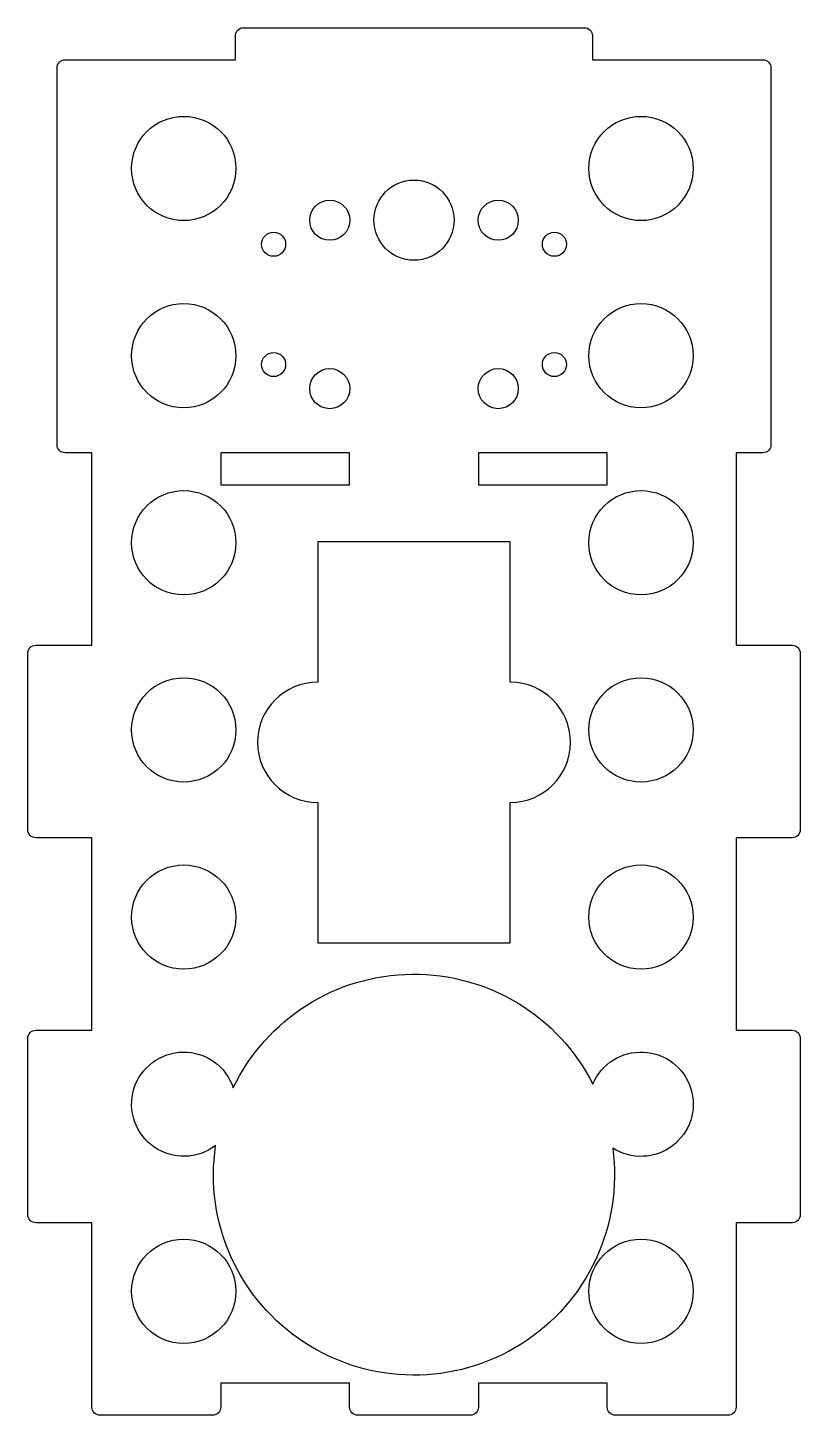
# Model space of a CAD drawing. Header units: millimetres. Extents: x -77 to 19, y -153 to 20.
import ezdxf

# ---------------------------------------------------------------- set-up
doc = ezdxf.new("R2010")
doc.units = ezdxf.units.MM
doc.layers.get('0').update_dxf_attribs({"linetype": 'CONTINUOUS'})

msp = doc.modelspace()

# ---------------------------------------------------------------- linework, layer by layer
for points in [[(-73.27, 15.12, -0.414214), (-72.27, 16.12), (-51.02, 16.12), (-51.02, 19.12, -0.414214), (-50.02, 20.12), (-7.52, 20.12, -0.414214), (-6.52, 19.12), (-6.52, 16.12), (14.73, 16.12, -0.414214), (15.73, 15.12), (15.73, -31.88, -0.414214), (14.73, -32.88), (11.38, -32.88), (11.38, -56.88), (18.38, -56.88, -0.414214), (19.38, -57.88), (19.38, -79.88, -0.414214), (18.38, -80.88), (11.38, -80.88), (11.38, -104.88), (18.38, -104.88, -0.414214), (19.38, -105.88), (19.38, -127.88, -0.414214), (18.38, -128.88), (11.38, -128.88), (11.38, -151.88, -0.414214), (10.38, -152.88), (-3.68, -152.88, -0.414214), (-4.68, -151.88), (-4.68, -148.88), (-20.74, -148.88), (-20.74, -151.88, -0.414214), (-21.74, -152.88), (-35.8, -152.88, -0.414214), (-36.8, -151.88), (-36.8, -148.88), (-52.86, -148.88), (-52.86, -151.88, -0.414214), (-53.86, -152.88), (-67.92, -152.88, -0.414214), (-68.92, -151.88), (-68.92, -128.88), (-75.92, -128.88, -0.414214), (-76.92, -127.88), (-76.92, -105.88, -0.414214), (-75.92, -104.88), (-68.92, -104.88), (-68.92, -80.88), (-75.92, -80.88, -0.414214), (-76.92, -79.88), (-76.92, -57.88, -0.414214), (-75.92, -56.88), (-68.92, -56.88), (-68.92, -32.88), (-72.27, -32.88, -0.414214), (-73.27, -31.88)], [(-16.77, -93.98), (-16.77, -76.48, 1), (-16.77, -61.48), (-16.77, -43.98), (-40.77, -43.98), (-40.77, -61.48, 1), (-40.77, -76.48), (-40.77, -93.98)], [(-6.47, -111.59, -2.749965), (-3.99, -119.57, -1.150183), (-53.5, -119.25, -3.134894), (-51.3, -112.05, -0.621672)]]:
    msp.add_lwpolyline(points, format="xyb", close=True)
for points in [[(-36.8, -36.88), (-36.8, -32.88), (-52.86, -32.88), (-52.86, -36.88)], [(-4.68, -36.88), (-4.68, -32.88), (-20.74, -32.88), (-20.74, -36.88)]]:
    msp.add_lwpolyline(points, close=True)
for centre, radius in [((-57.47, 2.57), 6.5), ((-0.47, 2.57), 6.5), ((-28.77, -3.88), 5), ((-39.27, -3.88), 2.5), ((-18.27, -3.88), 2.5), ((-46.27, -6.88), 1.5), ((-11.27, -6.88), 1.5), ((-57.47, -20.77), 6.5), ((-0.47, -20.77), 6.5), ((-46.27, -21.88), 1.5), ((-11.27, -21.88), 1.5), ((-39.27, -24.88), 2.5), ((-18.27, -24.88), 2.5), ((-57.47, -44.1), 6.5), ((-0.47, -44.1), 6.5), ((-57.47, -67.43), 6.5), ((-0.47, -67.43), 6.5), ((-57.47, -90.77), 6.5), ((-0.47, -90.77), 6.5), ((-57.47, -137.43), 6.5), ((-0.47, -137.43), 6.5)]:
    msp.add_circle(centre, radius)

doc.saveas('drawing.dxf')
